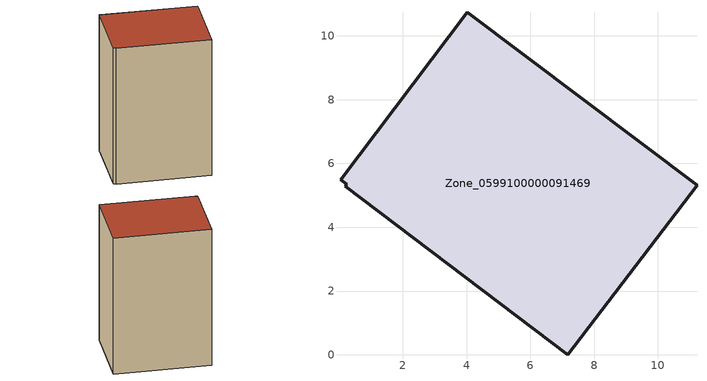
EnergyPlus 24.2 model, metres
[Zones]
Zone_0599100000091469
 floor ground (C_G): 0.24,5.35 0.04,5.49 4.02,10.74 11.22,5.33 7.18,0 0.19,5.29 z0
 wall outside (C_F): 7.18,0 11.22,5.33 4.02,10.74 0.04,5.49 0.24,5.35 0.19,5.29 7.18,0 z0:13.78
 roof outside (C_R): 0.04,5.49 0.24,5.35 0.19,5.29 7.18,0 11.22,5.33 4.02,10.74 z13.78
[BUILDING]
Pand.0599100000091469: North Axis=0; Terrain=City; Loads Convergence Tolerance Value=0.04; Temperature Convergence Tolerance Value=0.4; Solar Distribution=FullExterior; Maximum Number of Warmup Days=25; Minimum Number of Warmup Days=1
[Site:Location]
Rotterdam.The.Hague.AP_ZH_NLD Design_Conditions: Latitude=51.96; Longitude=4.45; Time Zone=1; Elevation=-4.5
[SITE:GROUNDTEMPERATURE:BUILDINGSURFACE]
18, 18, 18, 18, 18, 18, 18, 18, 18, 18, 18, 18
[MATERIAL] Thermal Absorptance=0.9; Solar Absorptance=0.7; Visible Absorptance=0.7
Name | Roughness | Thickness | Conductivity | Density | Specific Heat
G.TI.1946 | MediumSmooth | 0.15 | 1 | 540 | 1210
F.TI.1946 | Rough | 0.3 | 0.857143 | 1920 | 840
R.TI.1946 | MediumRough | 0.2 | 0.1 | 1500 | 1000
[CONSTRUCTION]
C_G: G.TI.1946
C_F: F.TI.1946
C_R: R.TI.1946
[ZONE]
Zone_0599100000091469: Type=1; Multiplier=1; Ceiling Height=Autocalculate; Volume=Autocalculate; Floor Area=autocalculate; Part of Total Floor Area=Yes
[ZONEINFILTRATION:DESIGNFLOWRATE]
Infil_Zone_0599100000091469: Zone or ZoneList or Space or SpaceList=Zone_0599100000091469; Schedule=AlwaysOn; Design Flow Rate Calculation Method=Flow/Area; Flow Rate per Floor Area=0.003; Constant Term Coefficient=1; Temperature Term Coefficient=0; Velocity Term Coefficient=0; Velocity Squared Term Coefficient=0
[HVACTEMPLATE:ZONE:IDEALLOADSAIRSYSTEM]
Zone_0599100000091469: Maximum Heating Supply Air Temperature=50; Minimum Cooling Supply Air Temperature=13; Maximum Heating Supply Air Humidity Ratio=0.0156; Minimum Cooling Supply Air Humidity Ratio=0.0077; Heating Limit=NoLimit; Cooling Limit=NoLimit; Dehumidification Control Type=ConstantSensibleHeatRatio; Cooling Sensible Heat Ratio=0.7; Dehumidification Setpoint=60; Humidification Control Type=None; Humidification Setpoint=30; Outdoor Air Method=None; Outdoor Air Flow Rate per Person=0.00944; Outdoor Air Flow Rate per Zone Floor Area=0; Outdoor Air Flow Rate per Zone=0; Demand Controlled Ventilation Type=None; Outdoor Air Economizer Type=NoEconomizer; Heat Recovery Type=None; Sensible Heat Recovery Effectiveness=0.7; Latent Heat Recovery Effectiveness=0.65
[ZONECONTROL:THERMOSTAT]
ThermostatControl_Zone_0599100000091469: Zone or ZoneList=Zone_0599100000091469; Control Type Schedule=DualSetpointControlType; Control 1=Thermostat_Zone_0599100000091469; Temperature Difference Between Cutout And Setpoint=0
[THERMOSTATSETPOINT:DUALSETPOINT]
Thermostat_Zone_0599100000091469: Heating Setpoint Temperature Schedule=HeatingSetpoint_Zone_0599100000091469; Cooling Setpoint Temperature Schedule=CoolingSetpoint_Zone_0599100000091469
[SCHEDULE:COMPACT]
HeatingSetpoint_Zone_0599100000091469: Through: 12/31, For: AllDays, Until: 24:00, 21
CoolingSetpoint_Zone_0599100000091469: Through: 12/31, For: AllDays, Until: 24:00, 24
DualSetpointControlType: Through: 12/31, For: AllDays, Until: 24:00, 4
AlwaysOn: Through: 12/31, For: AllDays, Until: 24:00, 1
